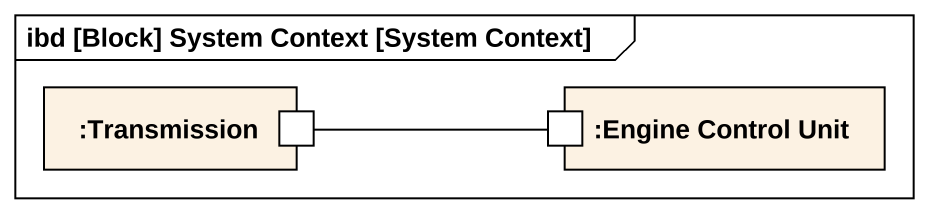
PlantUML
@startuml
mainframe ibd [Block] System Context [System Context]
rectangle ":Transmission" as Transmission {
  port " " as port1
}
rectangle ":Engine Control Unit" as Engine_Control_Unit {
  port " " as port2
}
port1 -right- port2
@enduml
